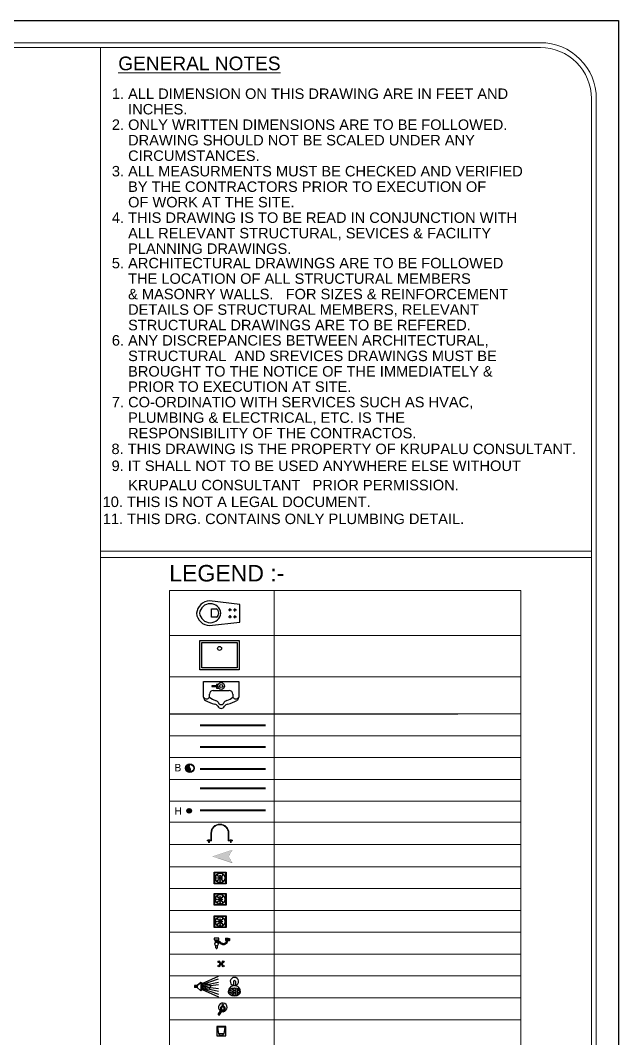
# Model space of a CAD drawing. Header units: inches. Extents: x 1807 to 67852, y 1160 to 20242.
# Drawn here: x 10572 to 11125, y 8980 to 9922 of the extents above; entities that cross this region are included whole.
import ezdxf

# ---------------------------------------------------------------- set-up
doc = ezdxf.new("R2010")
doc.units = ezdxf.units.IN
doc.header["$MEASUREMENT"] = 0
for name, color, linetype, lineweight in [('4 upvc pip', 5, 'Continuous', 30), ('4 upvc pip hatch', 6, 'Continuous', 5), ('4. UPCV', 6, 'Continuous', 30), ('A-HATCH', 252, 'Continuous', 13), ('Bathing', 3, 'Continuous', 30), ('BLOCK', 7, 'Continuous', 0), ('COLD WATER', 4, 'Continuous', 30), ('HATCH', 8, 'Continuous', 0), ('HOT LINE', 1, 'Continuous', 30), ('HOT LINE HATCH', 1, 'Continuous', 5), ('P_SANITARY FIXTURE', 151, 'Continuous', 5), ('RAIN WATER', 32, 'Continuous', 30), ('STCPL-P-DOMESTIC WATER PIPE', 150, 'DOMESTIC WATER SUPPLY PIPE LINE', 9), ('STCPL-P-U.CLAMP', 7, 'Continuous', 9), ('WALLS', 7, 'Continuous', 20)]:
    doc.layers.add(name, color=color, linetype=linetype, lineweight=lineweight)
doc.layers.add('P_DOMESTIC', color=142, linetype='Continuous')
doc.layers.add('STCPL-P-SW_TEXT', color=7, linetype='Continuous')
doc.styles.add('Krupalu', font='arial.ttf', dxfattribs={"height": 8})
doc.linetypes.add('DOMESTIC WATER SUPPLY PIPE LINE', pattern='A,0.5,-0.2,["DWS",Standard,S=0.1,R=0,X=-0.1,Y=-0.05],-0.25', length=0.95)

# ---------------------------------------------------------------- blocks, each defined once
blk = doc.blocks.new('Shower')
at = {"layer": 'Bathing'}
h = blk.add_hatch(color=256, dxfattribs=at)
h.paths.add_polyline_path([(60267.42, -3620.43), (60268.65, -3620.43), (60268.65, -3618.64), (60267.42, -3618.64)])
h.paths.add_polyline_path([(60270.16, -3623.63), (60270.73, -3622.8), (60265.35, -3622.8), (60266.15, -3623.63)])
at = {"layer": 'Bathing', "ltscale": 3}
for p, q in [((60267.42, -3620.43), (60265.35, -3622.8)), ((60267.42, -3620.43), (60267.42, -3618.64)), ((60268.65, -3618.64), (60267.42, -3618.64)), ((60268.65, -3618.64), (60267.42, -3618.64)), ((60268.65, -3620.43), (60267.42, -3620.43)), ((60268.65, -3620.43), (60267.42, -3620.43)), ((60268.65, -3620.43), (60268.65, -3618.64)), ((60268.65, -3620.43), (60270.73, -3622.8)), ((60266.15, -3623.63), (60261.5, -3634)), ((60266.78, -3623.63), (60263.15, -3634)), ((60267.42, -3623.63), (60265.17, -3634)), ((60265.35, -3622.8), (60266.15, -3623.63)), ((60270.73, -3622.8), (60265.35, -3622.8)), ((60266.15, -3623.63), (60270.16, -3623.63)), ((60268.04, -3623.63), (60266.8, -3634)), ((60268.04, -3623.63), (60269.27, -3634)), ((60268.65, -3623.63), (60270.9, -3634)), ((60269.29, -3623.63), (60272.92, -3634)), ((60269.92, -3623.63), (60274.57, -3634)), ((60270.16, -3623.63), (60270.73, -3622.8))]:
    blk.add_line(p, q, dxfattribs=at)
for points in [[(60267.42, -3620.43), (60265.35, -3622.8)], [(60270.73, -3622.8), (60268.65, -3620.43)]]:
    blk.add_lwpolyline(points, dxfattribs=at)
blk.add_circle((60268.04, -3627.04), 1.78, dxfattribs=at)
blk = doc.blocks.new('XDGHFT')
at = {"layer": 'Bathing'}
for points in [[(89073.45, -117352.36), (89076.68, -117352.36), (89076.68, -117355.59), (89073.45, -117355.59)], [(89073.7, -117352.61), (89076.43, -117352.61), (89076.09, -117354.94), (89074.11, -117354.94)], [(89074.41, -117354.94), (89075.79, -117354.94), (89075.79, -117355.45), (89074.41, -117355.45)]]:
    blk.add_lwpolyline(points, close=True, dxfattribs=at)
blk = doc.blocks.new('FUCYHG')
at = {"layer": 'Bathing'}
h = blk.add_hatch(dxfattribs=at)
h.set_pattern_fill('HEX', color=256, scale=3, style=0)
edge = h.paths.add_edge_path()
edge.add_ellipse((29933.4, -6321.41), major_axis=(-3, 0), ratio=0.700037, start_angle=0, end_angle=360)
for p, q in [((29932.87, -6316.1), (29932.87, -6318.24)), ((29932.87, -6319.34), (29932.87, -6319.38)), ((29933.92, -6316.1), (29933.92, -6318.24)), ((29933.92, -6319.34), (29933.92, -6319.38))]:
    blk.add_line(p, q, dxfattribs=at)
for centre, radius, start, end in [((29933.4, -6316.1), 2.1, 284.4775, 255.5225), ((29933.33, -6321.14), 2.94, 88.6475, 185.1729), ((29933.4, -6316.1), 0.525, 0, 180), ((29933.4, -6316.1), 2.1, 268.4215, 271.5785), ((29933.47, -6321.14), 2.94, 354.8271, 91.3525)]:
    blk.add_arc(centre, radius, start, end, dxfattribs=at)
blk.add_ellipse((29933.4, -6321.41), major_axis=(-3, 0), ratio=0.700037, dxfattribs=at)
blk = doc.blocks.new('JHG')
at = {"layer": 'Bathing'}
for p, q in [((29920.71, -6361.16), (29919.12, -6363.58)), ((29919.79, -6364.01), (29921.37, -6361.6))]:
    blk.add_line(p, q, dxfattribs=at)
blk.add_circle((29921.44, -6358.92), 0.327, dxfattribs=at)
for centre, radius, start, end in [((29921.44, -6360.31), 2.19, 253.9956, 232.9417), ((29921.42, -6360.8), 1.19, 256.4342, 217.1431), ((29921.42, -6360.8), 0.795, 267.1259, 206.5382), ((29919.46, -6363.8), 0.398, 146.7828, 326.7828)]:
    blk.add_arc(centre, radius, start, end, dxfattribs=at)
blk = doc.blocks.new('rwrwq')
at = {"layer": 'Bathing'}
for points in [[(19894.37, -3202.34), (19894.37, -3196.34), (19900.37, -3196.34), (19900.37, -3202.34)], [(19894.65, -3202.07), (19894.65, -3196.62), (19900.1, -3196.62), (19900.1, -3202.07)]]:
    blk.add_lwpolyline(points, close=True, dxfattribs=at)
for centre, radius in [((19897.37, -3199.34), 2.42), ((19895.93, -3197.89), 0.129), ((19896.42, -3198.38), 0.129), ((19897.37, -3198.11), 0.129), ((19897.37, -3198.11), 0.129), ((19898.33, -3198.38), 0.129), ((19898.82, -3197.89), 0.129), ((19895.5, -3199.34), 0.129), ((19895.93, -3200.79), 0.129), ((19896.22, -3199.34), 0.129), ((19896.42, -3200.3), 0.129), ((19896.87, -3199.34), 0.129), ((19896.94, -3198.91), 0.129), ((19896.94, -3199.77), 0.129), ((19897.37, -3198.83), 0.129), ((19897.37, -3198.83), 0.129), ((19897.37, -3199.34), 0.129), ((19897.37, -3199.85), 0.129), ((19897.37, -3199.85), 0.129), ((19897.37, -3200.57), 0.129), ((19897.37, -3200.57), 0.129), ((19897.37, -3201.28), 0.129), ((19897.37, -3201.28), 0.129), ((19897.81, -3198.91), 0.129), ((19897.81, -3199.77), 0.129), ((19897.88, -3199.34), 0.129), ((19898.33, -3200.3), 0.129), ((19898.52, -3199.34), 0.129), ((19898.82, -3200.79), 0.129)]:
    blk.add_circle(centre, radius, dxfattribs=at)
blk = doc.blocks.new('angel cock')
at = {"layer": 'Bathing'}
for p, q in [((60011.32, -3747.04), (60011.54, -3747.26)), ((60011.53, -3747.51), (60011.32, -3747.73)), ((60011.67, -3747.65), (60011.45, -3747.87)), ((60011.46, -3746.9), (60011.68, -3747.12)), ((60012.14, -3746.9), (60011.93, -3747.12)), ((60011.93, -3747.65), (60012.15, -3747.87)), ((60012.28, -3747.04), (60012.07, -3747.26)), ((60012.07, -3747.51), (60012.29, -3747.73))]:
    blk.add_line(p, q, dxfattribs=at)
for centre, radius in [((60011.26, -3746.84), 0.212), ((60011.25, -3747.93), 0.212), ((60011.8, -3747.39), 0.295), ((60011.8, -3747.39), 0.197), ((60012.35, -3746.84), 0.212), ((60012.35, -3747.93), 0.212)]:
    blk.add_circle(centre, radius, dxfattribs=at)
blk = doc.blocks.new('2BC2')
at = {"layer": 'Bathing'}
for p, q in [((-56.6, 112.5), (-33.2, 112.5)), ((-56.6, 87.5), (-56.6, 112.5)), ((-49.6, 100), (-52.1, 124)), ((-52.1, 124), (-32.2, 124)), ((-49.6, 108.5), (-42.1, 108.5)), ((-49.6, 104), (-49.6, 108.5)), ((-49.6, 100), (-49.6, 100)), ((-35.2, 105), (-33.2, 105)), ((-34.6, 100), (-32.2, 124)), ((-33.2, 105), (-33.2, 112.5)), ((-56.6, 87.5), (-33.2, 87.5)), ((-49.6, 91.5), (-49.6, 96)), ((-49.6, 91.5), (-42.1, 91.5)), ((-43.1, 92.6), (-43.1, 90.9)), ((-43.1, 90.9), (-41.1, 90.9)), ((-41.1, 92.6), (-41.1, 90.9)), ((-13, 11.1), (-40.8, 11.1)), ((-35.2, 95), (-33.2, 95)), ((-33.2, 95), (-33.2, 87.5)), ((16.1, 5.8), (37.6, 5.8)), ((-13, -11.1), (-40.8, -11.1)), ((38, -5.8), (16.1, -5.8))]:
    blk.add_line(p, q, dxfattribs=at)
for points in [[(-37, 105.5, -0.131753), (-8.7, 99.1, -0.379784), (2.6, 46.2, -0.069808), (-12.5, 26.5, 0.217681), (-22.4, 6)], [(-34.6, 100.5, -0.119046), (-11.4, 94.8, -0.376805), (-1.8, 48.7, -0.069242), (-15.9, 30.2, 0.204448), (-27.3, 7.5)], [(-36.1, 95.5, -0.124745), (-14.1, 90.6, -0.372944), (-6.1, 51.1, -0.068669), (-19.3, 33.9, 0.221665), (-32.4, 5.1)]]:
    blk.add_lwpolyline(points, format="xyb", dxfattribs=at)
blk.add_lwpolyline([(-40.8, -21.9), (-40.8, 21.9), (-56.6, 21.9), (-56.6, -21.9)], close=True, dxfattribs=at)
for centre, radius in [((-42.1, 100), 7.5), ((-26.9, 0), 7.5), ((0, 0), 17.1)]:
    blk.add_circle(centre, radius, dxfattribs=at)
for centre, radius, start, end in [((-42.1, 114), 14.1, 45.04183, 134.95817), ((-42.1, 100), 8.5, 151.92751, 208.07249), ((-42.1, 100), 8.5, 36.03188, 90), ((-42.1, 100), 8.5, 270, 323.96812), ((37.6, 0), 5.82, 270, 90)]:
    blk.add_arc(centre, radius, start, end, dxfattribs=at)
blk = doc.blocks.new('HJYT')
at = {"layer": 'Bathing'}
for p, q in [((59749.2, -3796.45), (59757.14, -3796.45)), ((59749.2, -3814.32), (59749.2, -3796.45)), ((59755.56, -3799.43), (59757.14, -3799.43)), ((59753.69, -3809.47), (59753.69, -3801.31)), ((59750.7, -3806.92), (59750.7, -3807.78)), ((59750.7, -3807.78), (59752.48, -3807.78)), ((59751.31, -3807.78), (59751.31, -3810.08)), ((59751.31, -3810.08), (59751.73, -3810.08)), ((59751.73, -3810.08), (59751.73, -3807.78)), ((59752.48, -3807.78), (59752.48, -3806.74)), ((59757.14, -3814.32), (59749.2, -3814.32)), ((59757.14, -3811.34), (59755.56, -3811.34))]:
    blk.add_line(p, q, dxfattribs=at)
for radius in [1.71, 0.812]:
    blk.add_circle((59751.44, -3805.39), radius, dxfattribs=at)
for centre, radius, start, end in [((59755.56, -3801.31), 1.88, 90, 180), ((59756.26, -3797.94), 1.74, 300.8205, 59.1795), ((59757.14, -3798.32), 1.88, 31.7987, 90), ((59749.95, -3805.39), 9.34, 17.958, 39.6051), ((59745.75, -3805.39), 15.28, 12.3331, 31.7987), ((59761.67, -3801.59), 2.98, 197.958, 227.7493), ((59759.24, -3805.39), 1.65, 285.0258, 74.9742), ((59763.59, -3801.49), 2.98, 192.3331, 229.5454), ((59761.19, -3805.39), 1.7, 285.8765, 74.1235), ((59755.56, -3809.47), 1.88, 180, 270), ((59749.95, -3805.39), 9.34, 320.3949, 342.042), ((59745.75, -3805.39), 15.28, 328.2013, 347.6669), ((59761.67, -3809.19), 2.98, 132.2507, 162.042), ((59763.59, -3809.29), 2.98, 130.4546, 167.6669), ((59756.26, -3812.83), 1.74, 300.8205, 59.1795), ((59757.14, -3812.45), 1.88, 270, 328.2013)]:
    blk.add_arc(centre, radius, start, end, dxfattribs=at)
blk = doc.blocks.new('DSHGFH')
at = {"layer": 'Bathing'}
for points in [[(60004.51, -3547.11), (60024.51, -3547.11), (60024.51, -3562.11), (60004.51, -3562.11)], [(60005.51, -3548.11), (60023.51, -3548.11), (60023.51, -3561.11), (60005.51, -3561.11)]]:
    blk.add_lwpolyline(points, close=True, dxfattribs=at)
blk.add_circle((60014.51, -3551.13), 1, dxfattribs=at)
blk = doc.blocks.new('wall hung')
at = {"layer": 'Bathing'}
for p, q in [((59981.48, -3659.73), (59979.97, -3659.73)), ((59980.65, -3658.98), (59980.65, -3660.49)), ((59983.38, -3659.73), (59984.88, -3659.73)), ((59984.21, -3658.98), (59984.21, -3660.49)), ((59979.82, -3662.3), (59981.32, -3662.3)), ((59980.65, -3661.55), (59980.65, -3663.05)), ((59983.36, -3662.32), (59984.87, -3662.32)), ((59984.19, -3661.57), (59984.19, -3663.08)), ((59984.21, -3661.55), (59984.21, -3663.05))]:
    blk.add_line(p, q, dxfattribs=at)
blk.add_lwpolyline([(59982.43, -3664.73), (59986.92, -3664.73), (59988.75, -3649.43, 0.373665), (59982.43, -3642.77, 0.373665), (59976.1, -3649.43), (59977.93, -3664.73)], format="xyb", close=True, dxfattribs=at)
blk.add_lwpolyline([(59980.34, -3652.94, -0.022406), (59980.33, -3652.83), (59980.33, -3650.34), (59984.65, -3650.34), (59984.65, -3652.83)], format="xyb", dxfattribs=at)
for centre in [(59980.65, -3659.73), (59984.21, -3659.73), (59980.65, -3662.3), (59984.19, -3662.32)]:
    blk.add_circle(centre, 0.364, dxfattribs=at)
for centre, radius, start, end in [((59983.1, -3649.74), 5.5, 96.9898, 263.0102), ((59981.76, -3649.74), 5.5, 276.9898, 83.0102), ((59982.46, -3651.48), 2.58, 214.637, 328.2651)]:
    blk.add_arc(centre, radius, start, end, dxfattribs=at)
blk = doc.blocks.new('fd')
at = {"layer": 'P_DOMESTIC', "linetype": 'Continuous'}
blk.add_hatch(color=15, dxfattribs=at).paths.add_polyline_path([(252, 0), (-58, 103), (0, 0), (-58, -103)])
at = {"layer": 'HOT LINE', "color": 1, "linetype": 'Continuous', "const_width": 2}
blk.add_lwpolyline([(252, 0), (-58, 103), (0, 0), (-58, -103)], close=True, dxfattribs=at)
blk = doc.blocks.new('PUC-1')
at = {"layer": 'HATCH', "ltscale": 10}
h = blk.add_hatch(color=256, dxfattribs=at)
h.paths.add_polyline_path([(291543, 140395, 0.414214), (291541.8, 140393.8), (291541.8, 140395), (291541.8, 140397.5, 0.236068)])
h.paths.add_polyline_path([(291543, 140400, 0.236068), (291541.8, 140397.5), (291541.8, 140401.3, 0.414214)])
h = blk.add_hatch(color=256, dxfattribs=at)
h.paths.add_polyline_path([(291543, 140249, -0.414214), (291541.8, 140250.3), (291541.8, 140249), (291541.8, 140246.5, -0.236068)])
h.paths.add_polyline_path([(291543, 140244, -0.236068), (291541.8, 140246.5), (291541.8, 140242.8, -0.414214)])
for p, q in [((291495.9, 140385), (291545.5, 140385)), ((291495.9, 140380), (291550.5, 140380)), ((291541.8, 140401.3), (291541.8, 140393.8)), ((291541.8, 140395), (291541.8, 140393.8)), ((291543, 140402.5), (291545.5, 140402.5)), ((291543, 140400), (291560.2, 140400)), ((291543, 140395), (291560.2, 140395)), ((291543, 140392.5), (291545.5, 140392.5)), ((291545.5, 140410), (291550.5, 140410)), ((291545.5, 140392.5), (291545.5, 140402.5)), ((291560.2, 140397.5), (291545.5, 140397.5)), ((291547.1, 140395), (291547.1, 140400)), ((291548.7, 140395), (291548.7, 140400)), ((291550.2, 140395), (291550.2, 140400)), ((291551.8, 140395), (291551.8, 140400)), ((291560.2, 140395), (291560.2, 140400)), ((291495.9, 140264), (291550.5, 140264)), ((291495.9, 140259), (291545.5, 140259)), ((291541.8, 140249), (291541.8, 140250.3)), ((291541.8, 140242.8), (291541.8, 140250.3)), ((291543, 140251.5), (291545.5, 140251.5)), ((291543, 140249), (291560.2, 140249)), ((291543, 140244), (291560.2, 140244)), ((291543, 140241.5), (291545.5, 140241.5)), ((291545.5, 140251.5), (291545.5, 140241.5)), ((291560.2, 140246.5), (291545.5, 140246.5)), ((291545.5, 140234), (291550.5, 140234)), ((291547.1, 140249), (291547.1, 140244)), ((291548.7, 140249), (291548.7, 140244)), ((291550.2, 140249), (291550.2, 140244)), ((291551.8, 140249), (291551.8, 140244)), ((291560.2, 140249), (291560.2, 140244))]:
    blk.add_line(p, q, dxfattribs=at)
at = {"layer": 'HATCH'}
for p, q in [((291545.5, 140410), (291545.5, 140385)), ((291550.5, 140410), (291550.5, 140380)), ((291545.5, 140234), (291545.5, 140259)), ((291550.5, 140234), (291550.5, 140264))]:
    blk.add_line(p, q, dxfattribs=at)
at = {"layer": 'HATCH', "ltscale": 10}
for centre, radius, start, end in [((291495.9, 140322), 63, 90, 270), ((291495.9, 140322), 58, 90, 270), ((291543, 140401.3), 1.25, 90, 270), ((291544.9, 140397.5), 3.13, 126.8699, 233.1301), ((291543, 140393.8), 1.25, 90, 270), ((291543, 140250.3), 1.25, 90, 270), ((291544.9, 140246.5), 3.13, 126.8699, 233.1301), ((291543, 140242.8), 1.25, 90, 270)]:
    blk.add_arc(centre, radius, start, end, dxfattribs=at)

msp = doc.modelspace()

# ---------------------------------------------------------------- hatches: boundary and pattern name
at = {"layer": '4 upvc pip hatch'}
h = msp.add_hatch(dxfattribs=at)
h.set_pattern_fill('ANSI31', color=256, scale=2.725378, style=0)
h.set_pattern_definition([(45, (-16979.03084, -161345.9349), (-0.24089167054, 0.24089167054), [])])
edge = h.paths.add_edge_path()
edge.add_spline(control_points=[(10728.04, 9226.98), (10728.55, 9227.66), (10729.79, 9229.34), (10727.04, 9231.84), (10728.24, 9233.53), (10728.73, 9234.22)], knot_values=[0, 0, 0, 0, 1.259254, 3.09623, 4.348223, 4.348223, 4.348223, 4.348223], degree=3, periodic=0)
edge.add_arc((10728.3, 9230.61), 3.63, 83.26204, 180)
edge.add_arc((10728.3, 9230.61), 3.63, 180, 265.93661)
at = {"layer": 'HOT LINE HATCH'}
h = msp.add_hatch(dxfattribs=at)
h.set_pattern_fill('ANSI31', color=256, scale=2.725378, style=0)
h.set_pattern_definition([(45, (-9627.79126, -156986.0533), (-0.24089167054, 0.24089167054), [])])
h.paths.add_polyline_path([(10729.53, 9191.13, -1), (10725.97, 9191.13, -1)])

# ---------------------------------------------------------------- linework, layer by layer
at = {"layer": '4 upvc pip'}
msp.add_lwpolyline([(8459.41, 9922.33), (11124.93, 9922.33), (11124.93, 8037.61), (8459.41, 8037.61)], close=True, dxfattribs=at)
at = {"layer": '4 upvc pip', "ltscale": 50, "const_width": 1.91}
msp.add_lwpolyline([(10737.67, 9250.06), (10798.61, 9250.06)], dxfattribs=at)
at = {"layer": '4. UPCV', "ltscale": 50, "const_width": 1.91}
msp.add_lwpolyline([(10737.67, 9229.86), (10798.61, 9229.86)], dxfattribs=at)
at = {"layer": '4. UPCV', "ltscale": 50}
for radius in [4, 3.63]:
    msp.add_circle((10728.3, 9230.61), radius, dxfattribs=at)
msp.add_open_spline([(10728.04, 9226.98), (10728.55, 9227.66), (10729.79, 9229.34), (10727.04, 9231.84), (10728.24, 9233.53), (10728.73, 9234.22)], degree=3, knots=[0, 0, 0, 0, 2.287962, 5.625598, 7.900367, 7.900367, 7.900367, 7.900367], dxfattribs=at)
at = {"layer": 'A-HATCH'}
for p, q in [((10645.76, 8062.84), (10645.76, 9897.1)), ((11099.7, 9431.2), (10645.76, 9431.2)), ((11099.7, 9425.6), (10645.76, 9425.6))]:
    msp.add_line(p, q, dxfattribs=at)
for points in [[(11052.61, 9901.68), (8527.25, 9901.68, 0.414214), (8480.05, 9854.49), (8480.05, 8109.94, 0.414214), (8531.73, 8058.26), (11049.24, 8058.26, 0.414214), (11104.29, 8113.3), (11104.29, 9850, 0.414214)], [(11052.61, 9897.1), (8527.25, 9897.1, 0.414214), (8484.64, 9854.49), (8484.64, 8109.94, 0.414214), (8531.73, 8062.84), (11049.24, 8062.84, 0.414214), (11099.7, 8113.3), (11099.7, 9850, 0.414214)]]:
    msp.add_lwpolyline(points, format="xyb", close=True, dxfattribs=at)
at = {"layer": 'COLD WATER', "const_width": 1.91}
msp.add_lwpolyline([(10737.67, 9211.87), (10798.61, 9211.87)], dxfattribs=at)
at = {"layer": 'HOT LINE', "const_width": 1.91}
msp.add_lwpolyline([(10737.67, 9191.66), (10798.61, 9191.66)], dxfattribs=at)
at = {"layer": 'HOT LINE'}
for radius in [2.09, 1.78]:
    msp.add_circle((10727.75, 9191.13), radius, dxfattribs=at)
at = {"layer": 'RAIN WATER', "ltscale": 50, "const_width": 1.91}
msp.add_lwpolyline([(10737.67, 9270.27), (10798.61, 9270.27)], dxfattribs=at)
at = {"layer": 'STCPL-P-SW_TEXT'}
msp.add_line((10709.46, 9280.85), (10976.21, 9280.85), dxfattribs=at)
at = {"layer": 'WALLS'}
for p, q in [((10709.46, 9395.09), (10709.46, 8480.56)), ((10709.46, 9395.09), (11034.56, 9395.09)), ((10806.28, 9395.09), (10806.28, 8480.56)), ((11034.56, 9395.09), (11034.56, 8480.56)), ((10709.46, 9353.21), (11034.56, 9353.21)), ((10709.46, 9315.03), (11034.56, 9315.03)), ((10709.46, 9280.85), (11034.56, 9280.85)), ((10709.46, 9260.64), (11034.56, 9260.64)), ((10709.46, 9240.44), (11034.56, 9240.44)), ((10709.46, 9220.23), (11034.56, 9220.23)), ((10709.46, 9200.02), (11034.56, 9200.02)), ((10709.46, 9180.55), (11034.56, 9180.55)), ((10709.46, 9159.97), (11034.56, 9159.97)), ((10709.46, 9139.4), (11034.56, 9139.4)), ((10709.46, 9119.19), (11034.56, 9119.19)), ((10709.46, 9098.98), (11034.56, 9098.98)), ((10709.46, 9078.78), (11034.56, 9078.78)), ((10709.46, 9058.57), (11034.56, 9058.57)), ((10709.46, 9038.36), (11034.56, 9038.36)), ((10709.46, 9018.15), (11034.56, 9018.15)), ((10709.46, 8997.95), (11034.56, 8997.95))]:
    msp.add_line(p, q, dxfattribs=at)

# ---------------------------------------------------------------- block references
at = {"layer": 'Bathing'}
for name, p, xscale, yscale, zscale, rotation in [('wall hung', (4115.91, -99609.25), 1.816918760207348, 1.816918760207348, 1.816918760207348, 90), ('HJYT', (17671.4, 117870.1), 1.816918760207348, 1.816918760207348, 1.816918760207348, 270), ('Shower', (5472.73, -78573.14), 1.453535008165879, 1.453535008165879, 1.453535008165879, 90)]:
    msp.add_blockref(name, p, dxfattribs=dict(at, xscale=xscale, yscale=yscale, zscale=zscale, rotation=rotation))
for name, p, xscale, yscale, zscale in [('DSHGFH', (-98285.68, 15793.51), 1.816918760207348, 1.816918760207348, 1.816918760207348), ('rwrwq', (-25395.51, 14941.96), 1.816918760207348, 1.816918760207348, 1.816918760207348), ('rwrwq', (-25395.51, 14922.21), 1.816918760207348, 1.816918760207348, 1.816918760207348), ('rwrwq', (-25395.51, 14901.55), 1.816918760207348, 1.816918760207348, 1.816918760207348), ('angel cock', (-207315.94, 22666.92), 3.633837520414698, 3.633837520414698, 3.633837520414698), ('FUCYHG', (-43617, 20509.13), 1.816918760207348, 1.816918760207348, 1.816918760207348), ('JHG', (-43605.98, 20565.47), 1.816918760207348, 1.816918760207348, 1.816918760207348), ('XDGHFT', (243810.2, 316027.91), -2.616363014698584, 2.616363014698584, 2.616363014698584)]:
    msp.add_blockref(name, p, dxfattribs=dict(at, xscale=xscale, yscale=yscale, zscale=zscale))
at = {"layer": 'P_SANITARY FIXTURE', "xscale": 0.0953882349108858, "yscale": 0.0953882349108858, "zscale": 0.0953882349108858, "rotation": 270}
msp.add_blockref('2BC2', (10753.06, 9067.99), dxfattribs=at)
at = {"layer": 'STCPL-P-DOMESTIC WATER PIPE', "xscale": 0.0581865326734174, "yscale": 0.0581865326734174, "zscale": 0.0581865326734174, "rotation": 180}
msp.add_blockref('fd', (10764.17, 9148.96), dxfattribs=at)
at = {"layer": 'STCPL-P-U.CLAMP', "xscale": 0.1330922683652484, "yscale": 0.1330922683652484, "zscale": 0.1330922683652484, "rotation": 270}
msp.add_blockref('PUC-1', (-7919.64, 47966.37), dxfattribs=at)

# ---------------------------------------------------------------- texts
at = {"layer": '4. UPCV', "ltscale": 50, "style": 'Krupalu'}
msp.add_text('B', height=6.84, dxfattribs=at).set_placement((10714.1, 9227.69))
at = {"layer": 'BLOCK', "style": 'Krupalu'}
for s, p in [('1. ALL DIMENSION ON THIS DRAWING ARE IN FEET AND', (10656.19, 9849.64)), ('    INCHES.', (10656.19, 9835.31)), ('2. ONLY WRITTEN DIMENSIONS ARE TO BE FOLLOWED.', (10656.19, 9820.98)), ('    DRAWING SHOULD NOT BE SCALED UNDER ANY ', (10656.19, 9806.65)), ('    CIRCUMSTANCES.', (10656.19, 9792.32)), ('3. ALL MEASURMENTS MUST BE CHECKED AND VERIFIED  ', (10656.19, 9777.99)), ('    BY THE CONTRACTORS PRIOR TO EXECUTION OF', (10656.19, 9763.66)), ('    OF WORK AT THE SITE.', (10656.19, 9749.33)), ('4. THIS DRAWING IS TO BE READ IN CONJUNCTION WITH ', (10656.19, 9735)), ('    ALL RELEVANT STRUCTURAL, SEVICES & FACILITY  ', (10656.19, 9720.67)), ('    PLANNING DRAWINGS.  ', (10656.19, 9706.34)), ('5. ARCHITECTURAL DRAWINGS ARE TO BE FOLLOWED ', (10656.19, 9692.97)), ('    THE LOCATION OF ALL STRUCTURAL MEMBERS ', (10656.19, 9678.64)), ('    & MASONRY WALLS.   FOR SIZES & REINFORCEMENT', (10656.19, 9664.31)), ('    DETAILS OF STRUCTURAL MEMBERS, RELEVANT ', (10656.19, 9649.98)), ('    STRUCTURAL DRAWINGS ARE TO BE REFERED.', (10656.19, 9635.65)), ('6. ANY DISCREPANCIES BETWEEN ARCHITECTURAL,', (10656.19, 9621.49)), ('    STRUCTURAL  AND SREVICES DRAWINGS MUST BE  ', (10656.19, 9607.16)), ('    BROUGHT TO THE NOTICE OF THE IMMEDIATELY & ', (10656.19, 9592.83)), ('    PRIOR TO EXECUTION AT SITE. ', (10656.19, 9578.71)), ('7. CO-ORDINATIO WITH SERVICES SUCH AS HVAC,', (10656.19, 9564.38)), ('    PLUMBING & ELECTRICAL, ETC. IS THE ', (10656.19, 9550.05)), ('    RESPONSIBILITY OF THE CONTRACTOS.', (10656.19, 9535.72)), ('8. THIS DRAWING IS THE PROPERTY OF KRUPALU CONSULTANT. ', (10655.84, 9521.11)), ('9. IT SHALL NOT TO BE USED ANYWHERE ELSE WITHOUT  ', (10655.93, 9505.45)), ('KRUPALU CONSULTANT   PRIOR PERMISSION.', (10671.33, 9487.63)), ('10. THIS IS NOT A LEGAL DOCUMENT. ', (10647.68, 9472.14)), ('11. THIS DRG. CONTAINS ONLY PLUMBING DETAIL.', (10647.8, 9456.38))]:
    msp.add_text(s, height=9.6786, dxfattribs=at).set_placement(p)
at = {"layer": 'BLOCK', "insert": (10662.11, 9888.84), "char_height": 12.6414, "attachment_point": 1, "style": 'Krupalu'}
msp.add_mtext('{\\LGENERAL NOTES}', dxfattribs=at)
at = {"layer": 'HOT LINE', "style": 'Krupalu'}
msp.add_text('H', height=6.84, dxfattribs=at).set_placement((10714.1, 9187.64))
at = {"layer": 'STCPL-P-SW_TEXT', "style": 'Krupalu'}
msp.add_text('LEGEND :-', height=15.262, dxfattribs=at).set_placement((10709.22, 9403.3))

doc.saveas('drawing.dxf')
